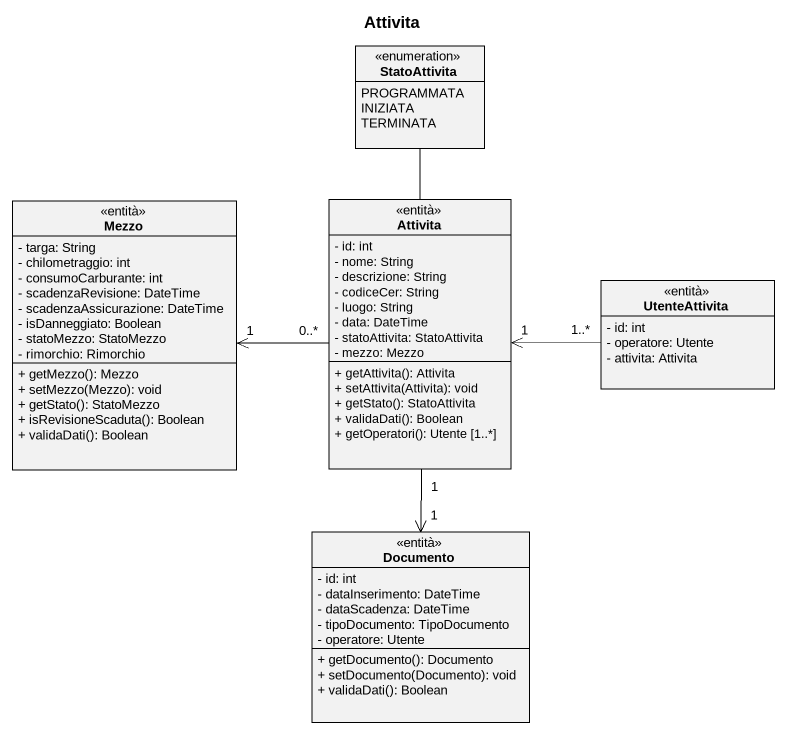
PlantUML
@startuml
title Attivita
hide circle
hide empty members
skinparam classAttributeIconSize 0
enum StatoAttivita {
  PROGRAMMATA
  INIZIATA
  TERMINATA
}
class Mezzo <<entità>> {
  - targa: String
  - chilometraggio: int
  - consumoCarburante: int
  - scadenzaRevisione: DateTime
  - scadenzaAssicurazione: DateTime
  - isDanneggiato: Boolean
  - statoMezzo: StatoMezzo
  - rimorchio: Rimorchio
  + getMezzo(): Mezzo
  + setMezzo(Mezzo): void
  + getStato(): StatoMezzo
  + isRevisioneScaduta(): Boolean
  + validaDati(): Boolean
}
class Attivita <<entità>> {
  - id: int
  - nome: String
  - descrizione: String
  - codiceCer: String
  - luogo: String
  - data: DateTime
  - statoAttivita: StatoAttivita
  - mezzo: Mezzo
  + getAttivita(): Attivita
  + setAttivita(Attivita): void
  + getStato(): StatoAttivita
  + validaDati(): Boolean
  + getOperatori(): Utente [1..*]
}
class UtenteAttivita <<entità>> {
  - id: int
  - operatore: Utente
  - attivita: Attivita
}
class Documento <<entità>> {
  - id: int
  - dataInserimento: DateTime
  - dataScadenza: DateTime
  - tipoDocumento: TipoDocumento
  - operatore: Utente
  + getDocumento(): Documento
  + setDocumento(Documento): void
  + validaDati(): Boolean
}
Attivita -up- StatoAttivita
Attivita "0..*" -left-> "1" Mezzo
Attivita "1" <-right- "1..*" UtenteAttivita
Attivita "1" --> "1" Documento
@enduml
